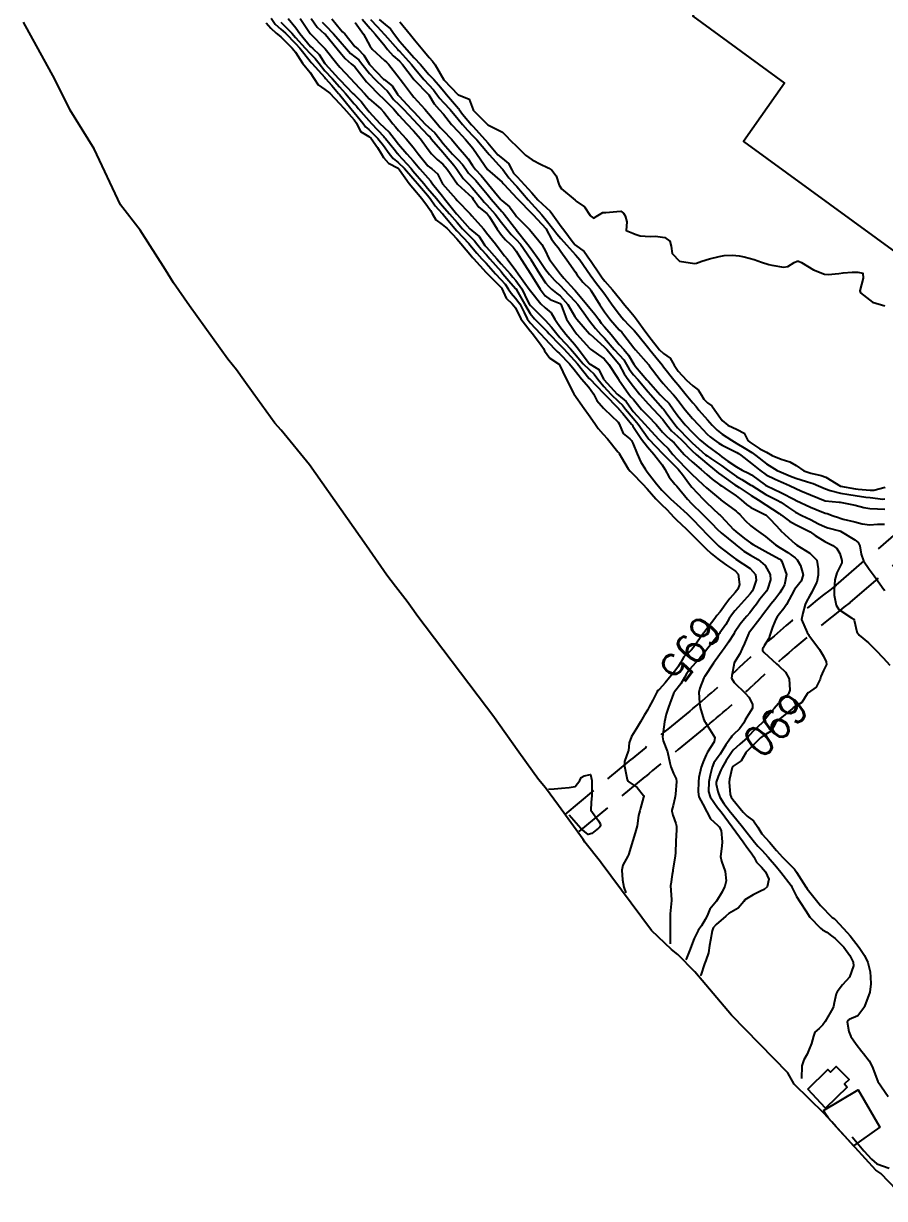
# Model space of a CAD drawing. Header units: metres. Extents: x 298520 to 308411, y 7433745 to 7450750.
# Drawn here: x 300485.1 to 300600.9, y 7444030.3 to 7444188.3 of the extents above; entities that cross this region are included whole.
import ezdxf
from ezdxf.enums import TextEntityAlignment as Align

# ---------------------------------------------------------------- set-up
doc = ezdxf.new("R2010")
doc.units = ezdxf.units.M
doc.header["$LTSCALE"] = 10
doc.linetypes.add('DASHED', pattern=[0.75, 0.5, -0.25])
for name, color, linetype in [('Area', 45, 'Continuous'), ('Cotas', 45, 'Continuous'), ('Curvas de Nivel 1m', 11, 'Continuous'), ('Curvas de Nivel 5m', 15, 'Continuous'), ('Edificações', 30, 'Continuous'), ('Vias Secundárias', 230, 'DASHED')]:
    doc.layers.add(name, color=color, linetype=linetype)
doc.styles.add('Style-STANDARD', font='STANDARD.shx')

msp = doc.modelspace()

# ---------------------------------------------------------------- linework, layer by layer
at = {"layer": 'Area'}
msp.add_polyline3d([(300603.63, 7444030.33, 691.17), (300600.4, 7444033.71, 690.64), (300599.7, 7444034.14, 690.53), (300592.78, 7444041.75, 692.87), (300588.74, 7444045.72, 690.69), (300587.88, 7444047.23, 690.64), (300580.32, 7444054.99, 691.4), (300575.36, 7444060.82, 691.82), (300573.07, 7444063.16, 693.1), (300572.24, 7444063.83, 693.49), (300569.55, 7444066.38, 693.94), (300562.78, 7444075.48, 695.11), (300562.7, 7444075.6, 695.19), (300560.56, 7444078.23, 695.83), (300560.37, 7444078.59, 695.94), (300557.04, 7444083.2, 696.31), (300555.27, 7444085.54, 695.71), (300554.32, 7444086.66, 696.28), (300551.71, 7444090.35, 695.79), (300548.18, 7444095.29, 695.61), (300547.35, 7444096.39, 695.69), (300537.99, 7444108.79, 695.56), (300537.59, 7444109.36, 695.59), (300536.67, 7444110.61, 695.58), (300535.13, 7444112.63, 695.58), (300533.94, 7444114.13, 695.62), (300531.2, 7444118.1, 695.66), (300523.52, 7444128.99, 695.61), (300519.75, 7444133.66, 695.59), (300518.86, 7444134.6, 695.61), (300515.96, 7444138.64, 695.54), (300514.72, 7444140.39, 695.63), (300513.73, 7444141.76, 695.58), (300512.57, 7444143.2, 695.61), (300507.4, 7444150.36, 695.65), (300505.26, 7444153.44, 695.7), (300504.17, 7444155.22, 695.74), (300500.77, 7444160.54, 695.72), (300498.12, 7444163.97, 695.57), (300494.59, 7444171.5, 695.53), (300491.34, 7444176.67, 695.88), (300489.3, 7444180.87, 695.71), (300485.07, 7444188.51, 695.5)], dxfattribs=at)
at = {"layer": 'Curvas de Nivel 1m', "flags": 128}
for points, elevation in [([(300518.39, 7444189.05), (300518.91, 7444188.26), (300519.69, 7444187.58), (300520.32, 7444187.02), (300521.66, 7444185.65), (300522.24, 7444185), (300523.64, 7444183.26), (300523.76, 7444183.11), (300523.87, 7444182.99), (300525.6, 7444181.07), (300525.7, 7444180.96), (300526.53, 7444180.01), (300527.46, 7444178.94), (300527.58, 7444178.79), (300529.08, 7444176.92), (300529.55, 7444176.37), (300530.74, 7444174.9), (300531.08, 7444174.45), (300531.52, 7444174.06), (300532.73, 7444172.88), (300533.5, 7444171.93), (300534.26, 7444170.86), (300534.81, 7444170.18), (300535.47, 7444169.65), (300536.34, 7444168.83), (300537.45, 7444167.52), (300538.05, 7444166.81), (300539.42, 7444165.23), (300539.75, 7444164.79), (300540.44, 7444163.82), (300541.39, 7444162.79), (300541.41, 7444162.77), (300541.53, 7444162.64), (300543.1, 7444160.75), (300543.37, 7444160.45), (300544.98, 7444158.73), (300545.34, 7444158.31), (300546.05, 7444157.44), (300546.74, 7444156.71), (300547.31, 7444156.09), (300548.56, 7444154.69), (300549.29, 7444153.9), (300549.87, 7444153.26), (300550.28, 7444152.66), (300550.67, 7444152.06), (300551.26, 7444151.42), (300551.81, 7444150.64), (300552.4, 7444149.48), (300552.81, 7444148.63), (300553.22, 7444148.09), (300554.6, 7444146.62), (300555.19, 7444145.98), (300556.51, 7444144.59), (300556.84, 7444144.25), (300557.17, 7444143.94), (300558.52, 7444142.57), (300559.15, 7444141.81), (300560.12, 7444140.55), (300561.12, 7444139.42), (300561.74, 7444138.53), (300562.19, 7444137.62), (300563.08, 7444136.6), (300563.19, 7444136.51), (300565.06, 7444134.74), (300565.2, 7444134.49), (300565.74, 7444133.18), (300566.63, 7444132.47), (300566.84, 7444132.28), (300567.03, 7444131.88), (300567.62, 7444130.45), (300568.11, 7444129.34), (300568.68, 7444128.44), (300568.98, 7444128.04), (300570.21, 7444126.43), (300570.95, 7444125.56), (300572.11, 7444124.4), (300572.54, 7444124.01), (300572.93, 7444123.66), (300574.32, 7444122.38), (300574.91, 7444121.8), (300576.29, 7444120.36), (300576.88, 7444119.76), (300578.31, 7444118.33), (300578.59, 7444118.06), (300578.86, 7444117.84), (300580.7, 7444116.45), (300580.84, 7444116.34), (300580.87, 7444116.32), (300580.9, 7444116.3), (300582.82, 7444115.06), (300583.54, 7444114.26), (300583.61, 7444113.46), (300583.23, 7444112.27), (300583.07, 7444111.99), (300582.79, 7444111.64), (300581.58, 7444110.29), (300581.2, 7444109.87), (300580.76, 7444109.37), (300580.29, 7444108.76), (300580, 7444108.31), (300579.52, 7444107.53), (300578.72, 7444106.38), (300578.68, 7444106.32), (300577.82, 7444105.22), (300577.13, 7444104.34), (300576.69, 7444103.75), (300576.05, 7444102.99), (300575.45, 7444102.36), (300575.08, 7444101.96), (300574.66, 7444101.45), (300574.22, 7444100.81), (300573.96, 7444100.38), (300573.49, 7444099.54), (300572.62, 7444098.48), (300572.59, 7444098.43), (300572.56, 7444098.39), (300572.49, 7444098.26), (300571.81, 7444096.41), (300571.53, 7444095.48), (300571.3, 7444094.41), (300571.22, 7444093.77), (300571, 7444092.42), (300571.1, 7444091.86), (300571.68, 7444090.41), (300572.01, 7444088.9), (300572.12, 7444088.4), (300572.49, 7444087.48), (300572.85, 7444086.76), (300572.9, 7444086.39), (300572.76, 7444084.69), (300572.74, 7444084.4), (300572.7, 7444084.16), (300572.44, 7444083.17), (300572.29, 7444082.54), (300572.29, 7444082.4), (300572.43, 7444081.86), (300572.81, 7444080.78), (300572.89, 7444080.39), (300572.91, 7444079.89), (300572.82, 7444078.39), (300572.77, 7444076.8), (300572.74, 7444076.39), (300572.42, 7444074.47), (300572.41, 7444074.4), (300572.4, 7444074.34), (300572.34, 7444073.9), (300572.12, 7444072.6), (300572.11, 7444072.4), (300572.22, 7444070.48), (300572.22, 7444070.4), (300572.04, 7444068.63), (300572.04, 7444068.4), (300572.07, 7444066.57), (300572.07, 7444066.4), (300572.03, 7444064.59)], 694), ([(300520.66, 7444189.02), (300521.69, 7444187.73), (300522.25, 7444187), (300523.66, 7444185.26), (300523.97, 7444184.99), (300524.86, 7444184.18), (300525.59, 7444182.96), (300525.63, 7444182.91), (300527.44, 7444180.94), (300527.6, 7444180.77), (300529.37, 7444178.92), (300529.58, 7444178.72), (300530.49, 7444177.83), (300531.22, 7444176.9), (300531.56, 7444176.47), (300533, 7444174.88), (300533.53, 7444174.38), (300534.32, 7444173.66), (300534.94, 7444172.85), (300535.5, 7444172.1), (300536.63, 7444170.83), (300537.47, 7444169.87), (300538.37, 7444168.81), (300539.45, 7444167.57), (300539.81, 7444167.16), (300540.1, 7444166.79), (300541.42, 7444165.11), (300541.7, 7444164.77), (300542.95, 7444163.2), (300543.33, 7444162.75), (300543.39, 7444162.67), (300545.11, 7444160.73), (300545.36, 7444160.52), (300546.34, 7444159.71), (300547, 7444158.71), (300547.14, 7444158.5), (300547.34, 7444158.27), (300548.73, 7444156.69), (300549.31, 7444156.02), (300550.51, 7444154.66), (300550.88, 7444154.24), (300551.28, 7444153.77), (300552.09, 7444152.64), (300552.92, 7444150.97), (300553.09, 7444150.63), (300553.25, 7444150.4), (300555.04, 7444148.61), (300555.22, 7444148.44), (300556.11, 7444147.5), (300556.82, 7444146.59), (300557.2, 7444146.13), (300558.63, 7444144.57), (300559.17, 7444143.97), (300560.37, 7444142.55), (300561.15, 7444141.79), (300561.81, 7444141.2), (300562.33, 7444140.52), (300563.12, 7444139.52), (300564.08, 7444138.5), (300565.09, 7444137.51), (300565.62, 7444137.01), (300566.06, 7444136.48), (300567.07, 7444135.27), (300567.75, 7444134.45), (300569.03, 7444132.63), (300569.19, 7444132.44), (300571.01, 7444130.53), (300571.07, 7444130.48), (300571.12, 7444130.42), (300572.99, 7444128.54), (300573.12, 7444128.39), (300573.69, 7444127.67), (300574.65, 7444126.37), (300574.96, 7444125.99), (300576.48, 7444124.35), (300576.93, 7444123.91), (300577.75, 7444123.16), (300578.66, 7444122.32), (300578.79, 7444122.2), (300578.91, 7444122.07), (300580.58, 7444120.3), (300580.89, 7444120.02), (300582.06, 7444119.1), (300582.87, 7444118.48), (300583.2, 7444118.27), (300584.85, 7444117.37), (300586.72, 7444116.36), (300586.84, 7444116.29), (300586.88, 7444116.27), (300586.92, 7444116.23), (300587.07, 7444116), (300587.68, 7444114.22), (300587.44, 7444112.86), (300587.08, 7444112.23), (300586.79, 7444111.79), (300586.12, 7444110.9), (300585.59, 7444110.24), (300585.23, 7444109.78), (300584.76, 7444109.14), (300584.38, 7444108.62), (300584.11, 7444108.26), (300582.72, 7444106.47), (300582.64, 7444106.36), (300582.6, 7444106.28), (300582.03, 7444104.96), (300581.72, 7444104.29), (300581.4, 7444103.58), (300580.67, 7444102.35), (300580.66, 7444102.32), (300580.65, 7444102.3), (300580.33, 7444100.63), (300580.31, 7444100.3), (300580.64, 7444099.73), (300582.14, 7444098.28), (300582.62, 7444097.74), (300583.14, 7444096.8), (300583.11, 7444096.27), (300582.59, 7444095.42), (300582.16, 7444094.71), (300581.96, 7444094.29), (300581.36, 7444093.51), (300580.56, 7444092.73), (300580.35, 7444092.51), (300580.2, 7444092.3), (300579.52, 7444091.34), (300578.93, 7444090.32), (300578.79, 7444090.06), (300578.52, 7444089.72), (300577.92, 7444088.92), (300577.68, 7444088.33), (300577.44, 7444087.28), (300577.25, 7444086.34), (300577.2, 7444085.07), (300577.45, 7444084.34), (300578.44, 7444082.93), (300578.91, 7444082.32), (300580.41, 7444080.3), (300581.86, 7444078.29), (300582.38, 7444077.56), (300582.93, 7444076.83), (300583.29, 7444076.27), (300583.66, 7444075.56), (300584.35, 7444074.87), (300584.89, 7444074.24), (300585.3, 7444073.26), (300585.12, 7444072.24), (300584.68, 7444071.87), (300584.31, 7444071.71), (300583.2, 7444071.16), (300582.3, 7444070.64), (300582.1, 7444070.48), (300581.97, 7444070.28), (300581.2, 7444069.37), (300580.27, 7444068.84), (300579.92, 7444068.65), (300579.54, 7444068.31), (300578.25, 7444067.18), (300577.85, 7444066.73), (300577.69, 7444066.34), (300577.47, 7444065.09), (300577.34, 7444064.34), (300577.19, 7444063.36), (300576.85, 7444062.34), (300576.66, 7444061.87), (300576.17, 7444060.35), (300576.17, 7444060.35)], 692), ([(300522.3, 7444189), (300523.56, 7444187.11), (300523.64, 7444186.99), (300523.68, 7444186.94), (300525.61, 7444184.96), (300525.63, 7444184.94), (300525.65, 7444184.91), (300527.23, 7444182.94), (300527.63, 7444182.48), (300529.07, 7444180.93), (300529.6, 7444180.37), (300530.29, 7444179.61), (300530.93, 7444178.9), (300531.24, 7444178.55), (300531.58, 7444178.2), (300533.14, 7444176.87), (300533.56, 7444176.43), (300534.73, 7444174.85), (300535.1, 7444174.42), (300535.52, 7444173.93), (300536.53, 7444172.83), (300537.5, 7444171.71), (300538.16, 7444170.81), (300539.47, 7444169.18), (300539.67, 7444169), (300539.99, 7444168.79), (300540.77, 7444168.1), (300541.43, 7444166.77), (300543.22, 7444164.75), (300543.41, 7444164.54), (300545.14, 7444162.73), (300545.39, 7444162.45), (300546.93, 7444160.71), (300547.13, 7444160.48), (300547.36, 7444160.2), (300548.55, 7444158.69), (300549.33, 7444157.68), (300549.76, 7444157.11), (300550.12, 7444156.67), (300551.3, 7444155.1), (300551.61, 7444154.65), (300552.49, 7444153.43), (300553.08, 7444152.63), (300553.27, 7444152.37), (300554.64, 7444150.62), (300555.25, 7444150.09), (300556.04, 7444149.41), (300556.53, 7444148.59), (300556.8, 7444148.17), (300557.21, 7444147.61), (300558.02, 7444146.57), (300559.18, 7444145.2), (300559.71, 7444144.55), (300561.15, 7444142.62), (300561.19, 7444142.58), (300561.3, 7444142.54), (300562.46, 7444141.83), (300563.1, 7444140.51), (300563.13, 7444140.46), (300564.92, 7444138.49), (300565.1, 7444138.34), (300566.12, 7444137.5), (300566.85, 7444136.46), (300567.08, 7444136.16), (300568.65, 7444134.44), (300569.05, 7444134), (300570.48, 7444132.43), (300571.03, 7444131.9), (300571.78, 7444131.17), (300572.42, 7444130.4), (300573, 7444129.74), (300574.35, 7444128.38), (300574.98, 7444127.74), (300576.43, 7444126.36), (300576.96, 7444125.88), (300578.83, 7444124.32), (300578.89, 7444124.27), (300578.93, 7444124.24), (300579.25, 7444123.99), (300580.92, 7444122.74), (300581.16, 7444122.54), (300581.41, 7444122.29), (300582.14, 7444121.52), (300582.9, 7444120.8), (300583.62, 7444120.26), (300584.88, 7444119.33), (300586.23, 7444118.24), (300586.86, 7444117.82), (300587.86, 7444117.22), (300588.85, 7444116.5), (300589.14, 7444116.2), (300589.59, 7444115.44), (300589.93, 7444114.19), (300589.67, 7444113.33), (300588.79, 7444112.24), (300588.76, 7444112.2), (300588.71, 7444112.12), (300587.7, 7444110.22), (300587.34, 7444109.65), (300586.75, 7444108.95), (300586.43, 7444108.55), (300586.25, 7444108.23), (300585.8, 7444107.17), (300585.48, 7444106.24), (300585.31, 7444105.65), (300584.7, 7444104.65), (300584.55, 7444104.4), (300584.49, 7444104.25), (300584.47, 7444104.03), (300584.69, 7444103.74), (300586.35, 7444102.23), (300586.67, 7444101.94), (300587.55, 7444101.11), (300588.06, 7444100.21), (300588.16, 7444098.67), (300587.95, 7444098.21), (300586.61, 7444096.88), (300586.29, 7444096.55), (300586.06, 7444096.24), (300585.38, 7444095.45), (300584.59, 7444094.49), (300584.36, 7444094.25), (300583.45, 7444093.39), (300582.56, 7444092.44), (300582.48, 7444092.36), (300582.39, 7444092.28), (300581.41, 7444091.43), (300580.54, 7444090.64), (300580.38, 7444090.46), (300580.28, 7444090.3), (300579.6, 7444089.23), (300579.06, 7444088.31), (300578.88, 7444087.94), (300578.49, 7444087.07), (300578.24, 7444086.32), (300578.22, 7444086.07), (300578.47, 7444085.04), (300578.75, 7444084.32), (300579.29, 7444083.47), (300580.16, 7444082.3), (300580.43, 7444081.95), (300581.76, 7444080.29), (300582.4, 7444079.5), (300583.41, 7444078.26), (300583.85, 7444077.73), (300584.37, 7444077.17), (300585.23, 7444076.24), (300586.35, 7444074.93), (300586.93, 7444074.22), (300588.32, 7444072.4), (300588.42, 7444072.21), (300589.03, 7444070.93), (300589.52, 7444070.19), (300590.28, 7444069), (300590.83, 7444068.17), (300592.25, 7444066.68), (300592.56, 7444066.47), (300593.11, 7444066.15), (300593.75, 7444065.65), (300594.23, 7444065.29), (300595.4, 7444064.12), (300596.21, 7444063.01), (300596.65, 7444062.11), (300596.7, 7444061.6), (300596.17, 7444060.11), (300595.23, 7444059.05), (300594.52, 7444058.13), (300594.4, 7444057.86), (300594.13, 7444056.66), (300594.02, 7444056.13), (300593.93, 7444055.94), (300592.88, 7444054.15), (300592.58, 7444053.67), (300592.09, 7444053.19), (300591.53, 7444052.71), (300591.34, 7444052.17), (300591.06, 7444051.17), (300590.64, 7444050.17), (300590.47, 7444049.75), (300590.04, 7444048.98), (300589.76, 7444048.18), (300589.71, 7444046.48)], 691), ([(300526.53, 7444188.95), (300527.69, 7444187.53), (300527.98, 7444187.23), (300528.31, 7444186.93), (300529.66, 7444185.26), (300530.02, 7444184.91), (300530.83, 7444184.08), (300531.58, 7444182.89), (300531.63, 7444182.81), (300533.5, 7444180.87), (300533.6, 7444180.79), (300534.68, 7444179.94), (300535.36, 7444178.84), (300535.45, 7444178.71), (300535.58, 7444178.58), (300537.23, 7444176.82), (300537.56, 7444176.47), (300539.1, 7444174.8), (300539.53, 7444174.41), (300540.38, 7444173.65), (300541.07, 7444172.78), (300541.5, 7444172.21), (300542.78, 7444170.76), (300543.48, 7444170.04), (300544.11, 7444169.38), (300544.55, 7444168.73), (300544.92, 7444168.19), (300545.45, 7444167.65), (300545.92, 7444167.2), (300546.33, 7444166.72), (300547.42, 7444165.37), (300547.99, 7444164.69), (300549.4, 7444163.05), (300549.57, 7444162.86), (300549.73, 7444162.68), (300551.13, 7444160.89), (300551.33, 7444160.65), (300551.34, 7444160.63), (300551.36, 7444160.61), (300552.89, 7444158.63), (300553.34, 7444158.05), (300554.37, 7444156.62), (300555.3, 7444155.25), (300555.8, 7444154.6), (300556.51, 7444153.82), (300557.28, 7444153.08), (300557.77, 7444152.57), (300559.25, 7444150.99), (300559.61, 7444150.56), (300560.65, 7444149.13), (300561.07, 7444148.54), (300561.22, 7444148.33), (300562.01, 7444147.33), (300562.71, 7444146.52), (300563.2, 7444146), (300564.52, 7444144.5), (300565.17, 7444143.8), (300565.8, 7444143.12), (300566.19, 7444142.47), (300566.53, 7444141.86), (300567.14, 7444141.1), (300567.71, 7444140.45), (300569.11, 7444138.8), (300569.42, 7444138.44), (300571.08, 7444136.56), (300571.15, 7444136.49), (300571.2, 7444136.42), (300571.51, 7444135.98), (300572.66, 7444134.4), (300572.84, 7444134.18), (300573.05, 7444133.96), (300574.59, 7444132.37), (300575.03, 7444131.94), (300576.8, 7444130.35), (300577.01, 7444130.18), (300577.51, 7444129.84), (300578.99, 7444128.85), (300579.73, 7444128.31), (300580.97, 7444127.44), (300581.7, 7444127.02), (300582.92, 7444126.27), (300582.96, 7444126.24), (300583.04, 7444126.19), (300584.94, 7444125.02), (300586.44, 7444124.23), (300586.93, 7444123.95), (300587.96, 7444123.25), (300588.92, 7444122.64), (300589.74, 7444122.19), (300590.91, 7444121.62), (300592.02, 7444121.06), (300592.9, 7444120.65), (300593.26, 7444120.52), (300594.81, 7444120.13), (300594.89, 7444120.1), (300594.96, 7444120.07), (300596.87, 7444118.89), (300597.32, 7444118.56), (300597.57, 7444118.1), (300597.75, 7444116.99), (300598.06, 7444116.09), (300598.83, 7444114.96), (300599.51, 7444114.07), (300600.79, 7444112.22), (300600.9, 7444112.06)], 688), ([(300530.61, 7444188.9), (300531.69, 7444187.67), (300532.38, 7444186.88), (300533.66, 7444185.35), (300534.04, 7444184.86), (300534.78, 7444183.99), (300535.64, 7444183.26), (300536.05, 7444182.84), (300537.47, 7444180.95), (300537.57, 7444180.82), (300537.6, 7444180.78), (300539.53, 7444178.8), (300539.58, 7444178.72), (300540.31, 7444177.53), (300540.99, 7444176.78), (300541.55, 7444176.15), (300542.66, 7444174.76), (300543.52, 7444173.8), (300544.03, 7444173.26), (300544.52, 7444172.73), (300545.5, 7444171.56), (300546.1, 7444170.71), (300547.46, 7444168.7), (300549.45, 7444166.98), (300549.59, 7444166.83), (300549.72, 7444166.68), (300551.42, 7444164.83), (300551.59, 7444164.65), (300553.4, 7444162.85), (300553.6, 7444162.63), (300555.36, 7444160.72), (300555.44, 7444160.61), (300556.1, 7444159.35), (300556.68, 7444158.59), (300556.97, 7444158.22), (300557.33, 7444157.69), (300558.14, 7444156.57), (300559.3, 7444154.88), (300559.51, 7444154.56), (300560.3, 7444153.56), (300561.27, 7444152.61), (300561.31, 7444152.57), (300561.33, 7444152.54), (300561.43, 7444152.37), (300562.57, 7444150.52), (300562.84, 7444150.12), (300563.23, 7444149.55), (300564.01, 7444148.5), (300565.21, 7444147.14), (300565.53, 7444146.81), (300565.83, 7444146.48), (300567.18, 7444144.73), (300567.4, 7444144.46), (300569.15, 7444142.46), (300569.17, 7444142.44), (300569.24, 7444142.35), (300570.7, 7444140.42), (300571.12, 7444139.91), (300571.81, 7444139.11), (300572.49, 7444138.4), (300572.79, 7444138.08), (300573.1, 7444137.68), (300574.09, 7444136.38), (300575.07, 7444135.22), (300575.86, 7444134.36), (300577.04, 7444133.12), (300577.43, 7444132.74), (300577.97, 7444132.34), (300578.61, 7444131.91), (300579.03, 7444131.65), (300580.32, 7444131), (300581.02, 7444130.64), (300581.23, 7444130.51), (300581.57, 7444130.29), (300583, 7444129.17), (300584.09, 7444128.26), (300584.98, 7444127.65), (300586.16, 7444127.05), (300586.97, 7444126.69), (300587.29, 7444126.55), (300588.09, 7444126.21), (300588.96, 7444125.81), (300589.64, 7444125.51), (300590.94, 7444124.96), (300592.89, 7444124.15), (300592.92, 7444124.14), (300594.78, 7444123.99), (300594.93, 7444123.96), (300595.14, 7444123.91), (300596.93, 7444123.58), (300598.11, 7444123.27), (300598.92, 7444123.13), (300599.94, 7444123.06), (300600.92, 7444123.01)], 686), ([(300519.7, 7444188.5), (300521.16, 7444187.02), (300521.67, 7444186.47), (300522.98, 7444185), (300523.65, 7444184.3), (300524.3, 7444183.64), (300524.82, 7444182.97), (300525.62, 7444181.98), (300526.57, 7444180.95), (300527.59, 7444179.82), (300528.38, 7444178.93), (300529.57, 7444177.52), (300529.85, 7444177.2), (300530.1, 7444176.91), (300531.54, 7444175.28), (300531.89, 7444174.89), (300533.52, 7444173.15), (300533.65, 7444173.01), (300533.77, 7444172.87), (300534.92, 7444171.42), (300535.38, 7444170.84), (300535.43, 7444170.79), (300535.48, 7444170.73), (300537.21, 7444168.82), (300537.46, 7444168.54), (300538.92, 7444166.81), (300539.43, 7444166.21), (300540.63, 7444164.78), (300540.98, 7444164.35), (300541.4, 7444163.85), (300542.37, 7444162.76), (300543.38, 7444161.57), (300544.12, 7444160.74), (300545.35, 7444159.52), (300545.75, 7444159.13), (300546.05, 7444158.72), (300546.61, 7444157.98), (300547.33, 7444157.21), (300547.8, 7444156.7), (300549.3, 7444154.98), (300549.56, 7444154.68), (300550.37, 7444153.75), (300551.27, 7444152.72), (300551.33, 7444152.65), (300551.4, 7444152.52), (300552.45, 7444150.64), (300553.23, 7444149.34), (300553.81, 7444148.62), (300555.21, 7444147.22), (300555.5, 7444146.9), (300555.77, 7444146.6), (300557.18, 7444145.16), (300557.75, 7444144.57), (300559.16, 7444143.06), (300559.59, 7444142.56), (300561.13, 7444140.65), (300561.18, 7444140.59), (300561.23, 7444140.54), (300563.1, 7444138.62), (300563.22, 7444138.51), (300565.08, 7444136.55), (300565.11, 7444136.52), (300565.14, 7444136.49), (300565.69, 7444135.87), (300566.85, 7444134.46), (300566.94, 7444134.35), (300567.05, 7444134.18), (300568.18, 7444132.45), (300569.02, 7444131.41), (300569.86, 7444130.43), (300570.99, 7444128.99), (300571.35, 7444128.41), (300571.9, 7444127.33), (300572.7, 7444126.39), (300572.96, 7444126.12), (300574.37, 7444124.38), (300574.93, 7444123.79), (300576.38, 7444122.36), (300576.91, 7444121.84), (300577.66, 7444121.1), (300578.39, 7444120.33), (300578.89, 7444119.86), (300580.81, 7444118.3), (300580.86, 7444118.26), (300581.96, 7444117.39), (300582.85, 7444116.84), (300583.88, 7444116.26), (300584.83, 7444115.44), (300585.51, 7444114.24), (300585.54, 7444113.51), (300585.15, 7444112.25), (300585.02, 7444112.02), (300584.79, 7444111.73), (300584.13, 7444110.91), (300583.66, 7444110.26), (300583.28, 7444109.75), (300582.76, 7444109.09), (300582.37, 7444108.66), (300582.03, 7444108.29), (300581.46, 7444107.57), (300580.72, 7444106.43), (300580.68, 7444106.35), (300580.64, 7444106.3), (300579.9, 7444105.12), (300579.32, 7444104.31), (300579.06, 7444103.94), (300578.68, 7444103.43), (300577.89, 7444102.33), (300576.65, 7444100.47), (300576.6, 7444100.4), (300576.57, 7444100.35), (300576.05, 7444098.94), (300575.92, 7444098.36), (300575.99, 7444096.98), (300576.09, 7444096.36), (300576.59, 7444094.71), (300576.7, 7444094.47), (300576.79, 7444094.35), (300577.18, 7444093.74), (300578.08, 7444092.33), (300577.96, 7444091.75), (300577.09, 7444090.34), (300576.9, 7444089.97), (300576.51, 7444089.07), (300576.29, 7444088.57), (300576.22, 7444088.35), (300575.9, 7444086.94), (300575.84, 7444086.36), (300575.81, 7444085.02), (300575.92, 7444084.36), (300576.45, 7444083.37), (300576.99, 7444082.34), (300577.47, 7444081.38), (300578.42, 7444080.55), (300578.63, 7444080.32), (300578.89, 7444079.83), (300579.03, 7444078.31), (300579, 7444077.69), (300578.83, 7444076.32), (300578.96, 7444075.71), (300579.45, 7444074.31), (300579.59, 7444073.04), (300579.42, 7444072.31), (300579.03, 7444071.59), (300578.29, 7444070.32), (300577.37, 7444069.25), (300577.02, 7444068.34), (300576.77, 7444067.83), (300576.25, 7444067), (300575.98, 7444066.62), (300575.82, 7444066.35), (300575.29, 7444065.3), (300574.9, 7444064.36), (300574.72, 7444063.86), (300574.19, 7444062.51), (300574.15, 7444062.41)], 693), ([(300525.25, 7444188.52), (300525.69, 7444188.06), (300526.75, 7444186.95), (300527.67, 7444185.92), (300528.5, 7444184.93), (300529.04, 7444184.31), (300529.64, 7444183.86), (300530.17, 7444183.44), (300530.59, 7444182.91), (300531.61, 7444181.62), (300532.3, 7444180.88), (300533.59, 7444179.65), (300533.98, 7444179.26), (300534.28, 7444178.86), (300534.84, 7444178.12), (300535.57, 7444177.44), (300536.2, 7444176.83), (300537.54, 7444175.37), (300538.06, 7444174.81), (300539.52, 7444173.28), (300539.76, 7444173.04), (300539.97, 7444172.79), (300541.49, 7444171.02), (300541.7, 7444170.77), (300542.94, 7444169.29), (300543.37, 7444168.75), (300543.46, 7444168.61), (300544.23, 7444167.51), (300544.95, 7444166.73), (300545.44, 7444166.25), (300546.7, 7444164.71), (300547.02, 7444164.32), (300547.41, 7444163.94), (300548.52, 7444162.69), (300549.38, 7444161.59), (300550.07, 7444160.67), (300550.66, 7444159.97), (300551.35, 7444159.31), (300551.93, 7444158.64), (300553.29, 7444156.66), (300553.31, 7444156.63), (300553.32, 7444156.61), (300554.52, 7444154.62), (300555.28, 7444153.48), (300555.68, 7444153.01), (300556.1, 7444152.6), (300556.76, 7444152.08), (300557.26, 7444151.7), (300558.3, 7444150.57), (300559.23, 7444148.95), (300559.48, 7444148.56), (300561.2, 7444146.62), (300561.24, 7444146.58), (300561.28, 7444146.54), (300563.18, 7444144.87), (300563.53, 7444144.51), (300565.15, 7444142.57), (300565.19, 7444142.53), (300565.21, 7444142.49), (300565.87, 7444141.21), (300566.38, 7444140.47), (300567.12, 7444139.52), (300567.99, 7444138.45), (300569.09, 7444137.21), (300569.81, 7444136.43), (300571.06, 7444135.07), (300571.56, 7444134.41), (300572.22, 7444133.57), (300573.04, 7444132.84), (300573.54, 7444132.38), (300575.02, 7444130.87), (300575.56, 7444130.36), (300577, 7444129.16), (300578.02, 7444128.33), (300578.54, 7444127.89), (300578.98, 7444127.56), (300580.76, 7444126.3), (300580.96, 7444126.17), (300581.34, 7444125.92), (300582.94, 7444124.87), (300583.91, 7444124.26), (300584.93, 7444123.62), (300586.7, 7444122.45), (300586.91, 7444122.31), (300586.96, 7444122.28), (300587.03, 7444122.23), (300588.1, 7444121.41), (300588.9, 7444120.97), (300590.52, 7444120.18), (300590.89, 7444119.97), (300591.57, 7444119.49), (300592.87, 7444118.66), (300593.93, 7444118.14), (300594.48, 7444117.76), (300594.85, 7444117.07), (300595.13, 7444116.13), (300595.13, 7444115.83), (300594.83, 7444115.2), (300594.48, 7444114.47), (300594.36, 7444114.14), (300594.2, 7444113.53), (300594.09, 7444112.14), (300594.11, 7444111.46), (300594.37, 7444110.14), (300594.76, 7444109.55), (300596.45, 7444108.41), (300596.74, 7444108.22), (300596.8, 7444108.11), (300597.15, 7444106.53), (300597.47, 7444106.1), (300598.71, 7444105.06), (300599.7, 7444104.07), (300600.68, 7444103.02), (300601.59, 7444102.05)], 689), ([(300529.7, 7444188.46), (300530.81, 7444186.9), (300531.66, 7444185.31), (300531.97, 7444184.89), (300533.64, 7444183.38), (300533.9, 7444183.13), (300534.16, 7444182.86), (300535.61, 7444181.03), (300535.74, 7444180.84), (300536.18, 7444180.25), (300537.27, 7444178.82), (300537.58, 7444178.44), (300539.07, 7444176.8), (300539.55, 7444176.22), (300540.75, 7444174.78), (300541.12, 7444174.37), (300541.52, 7444173.94), (300542.63, 7444172.76), (300543.5, 7444171.74), (300544.37, 7444170.74), (300544.88, 7444170.14), (300545.47, 7444169.25), (300545.86, 7444168.72), (300546.64, 7444167.9), (300547.44, 7444166.9), (300547.6, 7444166.7), (300548.41, 7444165.71), (300549.27, 7444164.68), (300549.41, 7444164.55), (300550.43, 7444163.69), (300551.2, 7444162.65), (300551.39, 7444162.39), (300553.12, 7444160.63), (300553.36, 7444160.37), (300554.78, 7444158.62), (300555.33, 7444157.65), (300555.64, 7444156.92), (300555.83, 7444156.6), (300557.29, 7444154.64), (300557.35, 7444154.58), (300557.75, 7444154.11), (300559.16, 7444152.56), (300559.27, 7444152.44), (300560.83, 7444150.54), (300561.24, 7444150.07), (300561.94, 7444149.24), (300562.44, 7444148.52), (300562.76, 7444148.06), (300563.21, 7444147.53), (300564.1, 7444146.5), (300565.18, 7444145.18), (300565.82, 7444144.48), (300566.45, 7444143.75), (300567.15, 7444142.53), (300567.19, 7444142.46), (300567.4, 7444142.2), (300568.92, 7444140.44), (300569.13, 7444140.19), (300570.7, 7444138.42), (300571.1, 7444138.02), (300571.91, 7444137.23), (300572.51, 7444136.4), (300573.07, 7444135.59), (300574.09, 7444134.38), (300575.04, 7444133.35), (300576.05, 7444132.36), (300577.02, 7444131.55), (300577.72, 7444131.04), (300578.67, 7444130.33), (300579.01, 7444130.07), (300579.83, 7444129.48), (300580.99, 7444128.71), (300581.72, 7444128.29), (300582.57, 7444127.87), (300582.98, 7444127.63), (300584.89, 7444126.25), (300584.96, 7444126.2), (300585.05, 7444126.16), (300586.95, 7444125.29), (300588.87, 7444124.26), (300588.93, 7444124.23), (300589, 7444124.2), (300590.92, 7444123.3), (300591.71, 7444122.96), (300592.92, 7444122.51), (300593.19, 7444122.43), (300593.99, 7444122.14), (300594.68, 7444121.9), (300594.91, 7444121.82), (300595.34, 7444121.7), (300596.91, 7444121.32), (300597.87, 7444121.07), (300598.9, 7444120.9), (300599.96, 7444121), (300600.9, 7444121.01)], 687), ([(300532.89, 7444188.88), (300533.7, 7444188.21), (300534.45, 7444187.62), (300534.99, 7444186.85), (300535.67, 7444185.9), (300536.62, 7444184.83), (300537.64, 7444183.71), (300538.45, 7444182.81), (300539.61, 7444181.49), (300540.26, 7444180.79), (300540.89, 7444180.08), (300541.59, 7444179.23), (300541.96, 7444178.77), (300543.56, 7444176.89), (300543.63, 7444176.82), (300543.69, 7444176.75), (300544.14, 7444176.16), (300545.34, 7444174.72), (300545.43, 7444174.62), (300545.53, 7444174.51), (300547.15, 7444172.7), (300547.51, 7444172.3), (300548.88, 7444170.69), (300549.48, 7444170.17), (300550.31, 7444169.51), (300550.74, 7444168.66), (300550.99, 7444168.19), (300551.45, 7444167.7), (300552.47, 7444166.64), (300553.43, 7444165.57), (300554.27, 7444164.62), (300555.4, 7444163.55), (300555.91, 7444163.12), (300556.28, 7444162.6), (300557.37, 7444161.02), (300557.73, 7444160.58), (300559.02, 7444158.89), (300559.28, 7444158.56), (300559.34, 7444158.51), (300560.48, 7444157.69), (300561.28, 7444156.53), (300561.32, 7444156.45), (300562.63, 7444154.52), (300562.91, 7444154.14), (300563.28, 7444153.69), (300564.29, 7444152.5), (300565.26, 7444151.3), (300565.96, 7444150.48), (300566.55, 7444149.78), (300567.23, 7444148.97), (300567.63, 7444148.46), (300568.65, 7444147), (300569.07, 7444146.44), (300569.2, 7444146.27), (300570.63, 7444144.43), (300571.17, 7444143.96), (300572.07, 7444143.32), (300572.59, 7444142.4), (300573.14, 7444141.57), (300574.24, 7444140.38), (300575.12, 7444139.61), (300575.83, 7444139.08), (300576.27, 7444138.35), (300576.59, 7444137.84), (300577.09, 7444137.33), (300577.65, 7444136.9), (300578.04, 7444136.34), (300579.06, 7444134.94), (300579.82, 7444134.31), (300581.05, 7444133.75), (300582, 7444133.24), (300582.52, 7444132.28), (300582.77, 7444132.02), (300583.03, 7444131.85), (300584.12, 7444131.16), (300585.02, 7444130.69), (300585.79, 7444130.24), (300587, 7444129.74), (300588.16, 7444129.38), (300588.99, 7444128.89), (300590.01, 7444128.19), (300590.98, 7444127.86), (300592.38, 7444127.56), (300592.97, 7444127.34), (300594.94, 7444126.13), (300594.96, 7444126.12), (300596.96, 7444125.76), (300597.35, 7444125.71), (300598.96, 7444125.58), (300599.43, 7444125.6), (300600.96, 7444126)], 684), ([(300535.7, 7444188.58), (300537.13, 7444186.83), (300537.67, 7444186.14), (300538.77, 7444184.81), (300539.64, 7444183.77), (300540.09, 7444183.25), (300540.44, 7444182.79), (300541.6, 7444180.77), (300543.53, 7444178.75), (300543.58, 7444178.72), (300545, 7444178.15), (300545.55, 7444176.72), (300545.56, 7444176.7), (300547.53, 7444174.7), (300549.52, 7444173.71), (300550.03, 7444173.18), (300550.5, 7444172.67), (300551.5, 7444171.71), (300552.59, 7444170.64), (300553.48, 7444170), (300554.72, 7444169.37), (300555.47, 7444169.03), (300555.74, 7444168.88), (300556.13, 7444168.6), (300556.7, 7444167.84), (300557.11, 7444166.58), (300557.44, 7444166.11), (300559.26, 7444164.56), (300559.41, 7444164.46), (300560.55, 7444163.69), (300561.3, 7444162.53), (300561.39, 7444162.43), (300561.76, 7444162.15), (300562.3, 7444162.52), (300563.01, 7444162.9), (300563.4, 7444162.92), (300564.86, 7444163.04), (300565.4, 7444163.08), (300565.76, 7444162.85), (300565.99, 7444162.48), (300566.21, 7444161.65), (300566.13, 7444160.48), (300567.01, 7444160.12), (300567.36, 7444160), (300568.02, 7444159.79), (300569.36, 7444159.68), (300570.06, 7444159.72), (300571.35, 7444159.56), (300572, 7444159.06), (300572.19, 7444158.41), (300572.33, 7444157.41), (300573.32, 7444156.39), (300575.32, 7444156.08), (300575.59, 7444156.1), (300576.32, 7444156.36), (300577.33, 7444156.69), (300578.66, 7444156.99), (300579.33, 7444157.12), (300580.45, 7444157.19), (300581.33, 7444157.1), (300582.01, 7444156.97), (300583.33, 7444156.61), (300584.32, 7444156.26), (300585.32, 7444155.94), (300585.72, 7444155.85), (300587.31, 7444155.59), (300587.87, 7444155.66), (300588.74, 7444156.21), (300589.14, 7444156.39), (300589.32, 7444156.38), (300589.71, 7444156.2), (300591.31, 7444155.21), (300592.83, 7444154.62), (300593.3, 7444154.58), (300594.73, 7444154.71), (300595.3, 7444154.8), (300596.54, 7444154.88), (300597.3, 7444154.91), (300597.97, 7444154.77), (300597.99, 7444154.1), (300597.56, 7444152.39), (300597.66, 7444152.1), (300599.25, 7444150.84), (300600.94, 7444150.37)], 683), ([(300555.7, 7444085.36), (300556.47, 7444085.43), (300557.42, 7444085.53), (300558.47, 7444085.59), (300559.29, 7444085.74), (300559.91, 7444086.55), (300560.1, 7444086.93), (300560.49, 7444087.15), (300561.33, 7444087.36), (300561.52, 7444086.52), (300561.5, 7444085.55), (300561.5, 7444084.52), (300561.41, 7444083.57), (300561.37, 7444082.53), (300562.42, 7444081.12), (300562.65, 7444080.75), (300562.66, 7444080.52), (300562.6, 7444080.33), (300562.41, 7444080.13), (300561.5, 7444079.42), (300561.01, 7444079.3), (300560.04, 7444080.08), (300558.46, 7444081.86)], 696), ([(300596.52, 7444038.63), (300598.12, 7444036.74), (300599.12, 7444035.6), (300599.87, 7444034.99), (300601.51, 7444034.4)], 691)]:
    msp.add_lwpolyline(points, dxfattribs=dict(at, elevation=elevation))
at = {"layer": 'Curvas de Nivel 5m', "flags": 128}
for points, elevation in [([(300523.78, 7444188.99), (300524.56, 7444187.84), (300525.56, 7444186.96), (300525.68, 7444186.85), (300527.28, 7444184.94), (300527.65, 7444184.43), (300528.32, 7444183.61), (300529.15, 7444182.92), (300529.63, 7444182.49), (300530.89, 7444180.9), (300531.21, 7444180.51), (300531.59, 7444180.07), (300532.79, 7444178.88), (300533.58, 7444178.11), (300534.19, 7444177.48), (300534.82, 7444176.85), (300535.55, 7444176.03), (300536.61, 7444174.83), (300537.52, 7444173.89), (300538.46, 7444172.81), (300539.49, 7444171.37), (300539.94, 7444170.79), (300540.73, 7444170.04), (300541.47, 7444169.43), (300542.07, 7444168.76), (300543.44, 7444166.75), (300545.42, 7444164.92), (300545.55, 7444164.73), (300546.3, 7444163.62), (300547.39, 7444162.8), (300547.5, 7444162.7), (300547.76, 7444162.32), (300548.77, 7444160.69), (300549.35, 7444159.86), (300549.91, 7444159.23), (300550.53, 7444158.66), (300550.94, 7444158.26), (300551.33, 7444157.72), (300552.02, 7444156.64), (300553.29, 7444154.63), (300554.58, 7444152.62), (300555.26, 7444151.73), (300555.9, 7444151.24), (300557.24, 7444150.67), (300557.35, 7444150.58), (300557.45, 7444150.37), (300558.12, 7444148.57), (300559.21, 7444146.93), (300559.52, 7444146.56), (300561.18, 7444144.69), (300561.34, 7444144.54), (300562.43, 7444143.79), (300563.16, 7444143.24), (300563.79, 7444142.5), (300565, 7444140.63), (300565.08, 7444140.49), (300565.13, 7444140.41), (300566.51, 7444138.47), (300566.78, 7444138.14), (300567.1, 7444137.76), (300568.21, 7444136.45), (300569.07, 7444135.55), (300570.16, 7444134.43), (300571.04, 7444133.4), (300571.5, 7444132.87), (300572.04, 7444132.4), (300572.57, 7444131.94), (300573.02, 7444131.4), (300573.93, 7444130.38), (300575, 7444129.4), (300576.24, 7444128.36), (300576.98, 7444127.7), (300577.68, 7444127.05), (300578.71, 7444126.32), (300578.96, 7444126.16), (300579.41, 7444125.86), (300580.94, 7444124.81), (300581.62, 7444124.29), (300582.31, 7444123.67), (300582.92, 7444123.24), (300584.89, 7444122.28), (300584.91, 7444122.26), (300584.93, 7444122.25), (300585.53, 7444121.62), (300586.84, 7444120.23), (300586.89, 7444120.18), (300587.47, 7444119.64), (300588.87, 7444118.35), (300589.08, 7444118.2), (300590.85, 7444117.09), (300591.79, 7444116.17), (300591.98, 7444115.02), (300591.96, 7444114.17), (300591.76, 7444113.22), (300591.24, 7444112.18), (300591.09, 7444111.88), (300590.78, 7444111.33), (300590.37, 7444110.6), (300590.22, 7444110.19), (300589.89, 7444109.05), (300589.71, 7444108.19), (300590.49, 7444106.42), (300590.66, 7444106.18), (300590.72, 7444106.1), (300592.12, 7444104.17), (300592.68, 7444103.24), (300593.05, 7444102.52), (300593.06, 7444102.15), (300592.66, 7444101.31), (300592.31, 7444100.51), (300592.23, 7444100.16), (300591.69, 7444099.11), (300590.63, 7444098.35), (300590.53, 7444098.28), (300590.48, 7444098.18), (300589.76, 7444097.04), (300588.6, 7444096.3), (300588.44, 7444096.2), (300586.59, 7444094.66), (300586.36, 7444094.45), (300586.23, 7444094.23), (300585.64, 7444093.16), (300584.56, 7444092.53), (300584.39, 7444092.42), (300584.22, 7444092.26), (300582.54, 7444090.62), (300582.36, 7444090.45), (300582.24, 7444090.28), (300581.6, 7444089.2), (300580.51, 7444088.45), (300580.43, 7444088.38), (300580.4, 7444088.3), (300580.05, 7444086.74), (300579.99, 7444086.3), (300580.13, 7444084.64), (300580.25, 7444084.3), (300580.46, 7444083.98), (300581.85, 7444082.29), (300582.43, 7444081.76), (300583.28, 7444081.12), (300583.83, 7444080.26), (300584.4, 7444079.39), (300585.42, 7444078.24), (300586.37, 7444077.15), (300587.17, 7444076.22), (300588.35, 7444075), (300588.76, 7444074.61), (300589.05, 7444074.2), (300590.31, 7444072.23), (300590.35, 7444072.18), (300590.5, 7444071.99), (300591.92, 7444070.16), (300592.29, 7444069.71), (300593.84, 7444068.14), (300594.1, 7444067.97), (300594.26, 7444067.84), (300595.86, 7444066.11), (300596.24, 7444065.67), (300597.49, 7444064.1), (300598.21, 7444062.99), (300598.64, 7444062.08), (300598.93, 7444060.83), (300598.98, 7444060.08), (300599.03, 7444059.21), (300598.89, 7444058.08), (300598.2, 7444056.17), (300598.17, 7444056.09), (300598.12, 7444055.96), (300597.3, 7444054.91), (300596.11, 7444054.39), (300595.94, 7444054.28), (300595.87, 7444054.11), (300596.08, 7444052.78), (300596.35, 7444052.11), (300597.07, 7444051.09), (300597.83, 7444050.09), (300598.05, 7444049.81), (300598.82, 7444048.86), (300599.22, 7444048.07), (300600, 7444046.06), (300601.36, 7444044.05)], 690), ([(300531.74, 7444188.89), (300532.62, 7444187.95), (300533.65, 7444186.87), (300533.68, 7444186.83), (300535.42, 7444184.84), (300535.53, 7444184.72), (300535.65, 7444184.6), (300537.24, 7444182.82), (300537.63, 7444182.36), (300538.94, 7444180.81), (300539.6, 7444180.1), (300540.22, 7444179.42), (300540.68, 7444178.78), (300541.05, 7444178.25), (300541.57, 7444177.71), (300542.45, 7444176.76), (300543.54, 7444175.45), (300544.11, 7444174.74), (300544.77, 7444173.97), (300545.52, 7444173.25), (300546.04, 7444172.71), (300547.49, 7444170.97), (300547.72, 7444170.7), (300549.46, 7444168.78), (300549.51, 7444168.73), (300549.54, 7444168.68), (300550.34, 7444167.56), (300551.2, 7444166.65), (300551.44, 7444166.4), (300552.96, 7444164.63), (300553.41, 7444164.13), (300554.77, 7444162.62), (300555.38, 7444161.91), (300556.42, 7444160.59), (300556.81, 7444160.04), (300557.35, 7444159.43), (300558.13, 7444158.57), (300559.33, 7444157.21), (300559.65, 7444156.88), (300559.91, 7444156.55), (300561.29, 7444154.53), (300562.13, 7444153.38), (300562.82, 7444152.52), (300563.26, 7444151.92), (300564.25, 7444150.5), (300565.23, 7444149.21), (300565.55, 7444148.81), (300565.82, 7444148.48), (300566.49, 7444147.75), (300567.21, 7444147.03), (300567.72, 7444146.45), (300569.18, 7444144.63), (300569.33, 7444144.44), (300570.11, 7444143.48), (300570.96, 7444142.42), (300571.15, 7444142.17), (300572.56, 7444140.4), (300572.82, 7444140.1), (300573.12, 7444139.74), (300574.19, 7444138.38), (300575.09, 7444137.33), (300575.54, 7444136.82), (300575.92, 7444136.36), (300577.06, 7444135.05), (300577.69, 7444134.34), (300578.36, 7444133.64), (300579.04, 7444133.1), (300580.28, 7444132.31), (300581.03, 7444131.85), (300582.01, 7444131.27), (300583.02, 7444130.66), (300583.56, 7444130.26), (300585, 7444129.14), (300586.46, 7444128.24), (300586.98, 7444128), (300588.24, 7444127.48), (300588.97, 7444127.21), (300590.4, 7444126.75), (300590.97, 7444126.59), (300591.29, 7444126.5), (300591.99, 7444126.16), (300592.96, 7444125.74), (300593.55, 7444125.55), (300594.95, 7444125.18), (300596.09, 7444124.98), (300596.94, 7444124.86), (300598.37, 7444124.66), (300598.94, 7444124.58), (300600.64, 7444124.36), (300600.94, 7444124.41)], 685), ([(300517.7, 7444188.42), (300518.33, 7444187.69), (300519.05, 7444187.04), (300519.68, 7444186.52), (300521.22, 7444185.01), (300521.65, 7444184.48), (300522.62, 7444183), (300523.61, 7444181.76), (300524.13, 7444180.98), (300524.71, 7444180.09), (300525.59, 7444179.48), (300526.26, 7444178.95), (300527.57, 7444177.58), (300528.16, 7444176.93), (300529.54, 7444175.39), (300529.84, 7444174.92), (300530.42, 7444173.81), (300531.52, 7444173.15), (300531.84, 7444172.89), (300532.69, 7444171.68), (300533.17, 7444170.87), (300533.48, 7444170.33), (300534.16, 7444169.55), (300535.46, 7444168.87), (300535.51, 7444168.84), (300535.66, 7444168.64), (300536.95, 7444166.82), (300537.43, 7444166.23), (300538.63, 7444164.81), (300539.4, 7444163.79), (300539.82, 7444163.21), (300540.06, 7444162.79), (300540.53, 7444161.93), (300541.38, 7444161.31), (300542.04, 7444160.76), (300543.35, 7444159.36), (300543.91, 7444158.74), (300545.33, 7444157.05), (300545.47, 7444156.88), (300545.61, 7444156.73), (300547.3, 7444154.86), (300547.44, 7444154.7), (300549.27, 7444152.86), (300549.36, 7444152.77), (300549.41, 7444152.68), (300550, 7444151.41), (300550.81, 7444150.66), (300551.24, 7444150.11), (300551.95, 7444148.64), (300553.21, 7444147), (300553.53, 7444146.63), (300554.72, 7444145.08), (300555.03, 7444144.61), (300555.17, 7444144.32), (300555.88, 7444143.32), (300557.04, 7444142.58), (300557.1, 7444142.53), (300557.15, 7444142.42), (300558.06, 7444140.57), (300559.03, 7444138.63), (300559.08, 7444138.56), (300559.1, 7444138.53), (300560.48, 7444136.55), (300561.07, 7444135.75), (300561.92, 7444134.53), (300562.38, 7444133.86), (300563.04, 7444133.13), (300563.61, 7444132.5), (300565.02, 7444130.75), (300565.13, 7444130.6), (300565.21, 7444130.49), (300565.51, 7444129.98), (300566.41, 7444128.47), (300566.66, 7444128.14), (300566.98, 7444127.83), (300568.31, 7444126.45), (300568.95, 7444125.74), (300570.14, 7444124.43), (300570.92, 7444123.61), (300571.54, 7444123.03), (300572.13, 7444122.4), (300572.49, 7444121.98), (300572.91, 7444121.61), (300574.21, 7444120.38), (300574.88, 7444119.69), (300576.23, 7444118.36), (300576.86, 7444117.73), (300577.58, 7444117.06), (300578.47, 7444116.33), (300578.84, 7444116.06), (300579.65, 7444115.49), (300580.82, 7444114.7), (300581.22, 7444114.29), (300581.39, 7444112.88), (300581.17, 7444112.29), (300580.79, 7444111.81), (300580.06, 7444111.03), (300579.55, 7444110.31), (300579.24, 7444109.85), (300578.76, 7444109.22), (300578.35, 7444108.72), (300578.07, 7444108.33), (300576.73, 7444106.58), (300576.62, 7444106.46), (300576.55, 7444106.35), (300575.79, 7444105.27), (300575.14, 7444104.37), (300574.94, 7444104.12), (300574.69, 7444103.89), (300573.91, 7444103.15), (300573.44, 7444102.38), (300573.15, 7444101.9), (300572.66, 7444101.26), (300571.96, 7444100.4), (300571.39, 7444099.66), (300570.63, 7444098.84), (300570.41, 7444098.63), (300570.28, 7444098.42), (300569.7, 7444097.34), (300569.23, 7444096.43), (300569.02, 7444096.02), (300568.59, 7444095.36), (300568.05, 7444094.45), (300567.51, 7444093.52), (300566.83, 7444092.47), (300566.54, 7444091.62), (300566.43, 7444090.58), (300566.4, 7444090.47), (300565.89, 7444089.1), (300565.89, 7444088.48), (300566.28, 7444086.68), (300566.34, 7444086.47), (300566.48, 7444086.34), (300567.6, 7444085.58), (300568.46, 7444084.52), (300568.5, 7444084.44), (300568.5, 7444084.41), (300568.46, 7444084.29), (300568.05, 7444082.84), (300567.95, 7444082.45), (300567.81, 7444081.83), (300567.61, 7444080.45), (300567.36, 7444079.5), (300567.02, 7444078.46), (300566.45, 7444076.56), (300566.42, 7444076.47), (300566.36, 7444076.36), (300565.69, 7444075.14), (300565.55, 7444074.48), (300565.62, 7444073.18), (300565.84, 7444072.19), (300566.07, 7444071.45)], 695)]:
    msp.add_lwpolyline(points, dxfattribs=dict(at, elevation=elevation))
at = {"layer": 'Edificações'}
for points in [[(300588.2, 7444206.92), (300575.12, 7444189.31), (300587.41, 7444180.3), (300581.93, 7444172.48), (300611.33, 7444151.04), (300618.07, 7444160.21), (300625.8, 7444154.29), (300631.54, 7444161.78), (300623.97, 7444167.57), (300630.16, 7444176.47), (300592.81, 7444203.68)], [(300590.56, 7444045.05), (300593.27, 7444047.68), (300593.61, 7444047.33), (300594.4, 7444048.1), (300596.11, 7444046.33), (300595.5, 7444045.73), (300595.88, 7444045.31), (300592.96, 7444042.48)], [(300592.66, 7444042.15), (300597.35, 7444044.95), (300600.27, 7444039.92), (300596.71, 7444037.43), (300595.5, 7444038.76), (300595.32, 7444038.96), (300594.93, 7444039.39), (300594.39, 7444039.99), (300593.79, 7444040.64), (300593.34, 7444041.14), (300592.93, 7444041.73)]]:
    msp.add_lwpolyline(points, close=True, dxfattribs=at)
at = {"layer": 'Vias Secundárias', "elevation": 696.21}
for points in [[(300557.92, 7444081.98), (300566.79, 7444089.36, -0.001953), (300574.68, 7444095.86, 0.017955), (300581.22, 7444101.61, -0.025796), (300594.38, 7444112.81), (300605.42, 7444122.34), (300618.82, 7444133.86, 0.011004), (300629.54, 7444143.5, -0.030297), (300641.59, 7444153.52), (300648.65, 7444159.54, 0.001307), (300660.83, 7444169.98, 0.052435), (300676.59, 7444186.75, 0.035022)], [(300559.83, 7444079.68), (300568.71, 7444087.05, -0.001953), (300576.58, 7444093.53, 0.017955), (300583.28, 7444099.42, -0.025928), (300596.27, 7444110.48), (300607.38, 7444120.07), (300620.78, 7444131.59, 0.011004), (300631.59, 7444141.31, -0.030513), (300643.45, 7444151.16), (300650.6, 7444157.26, -0.024665), (300662.79, 7444167.71, 0.024581), (300670.83, 7444175.37), (300680.05, 7444183.98)]]:
    msp.add_lwpolyline(points, format="xyb", dxfattribs=at)

# ---------------------------------------------------------------- texts
at = {"layer": 'Cotas', "style": 'Style-STANDARD'}
for s, rotation, p in [('695', 232.5211, (300574.82, 7444104.17, 695)), ('690', 224.2697, (300586.27, 7444094.04, 690))]:
    msp.add_text(s, height=4, rotation=rotation, dxfattribs=at).set_placement(p, align=Align.MIDDLE_CENTER)

doc.saveas('drawing.dxf')
